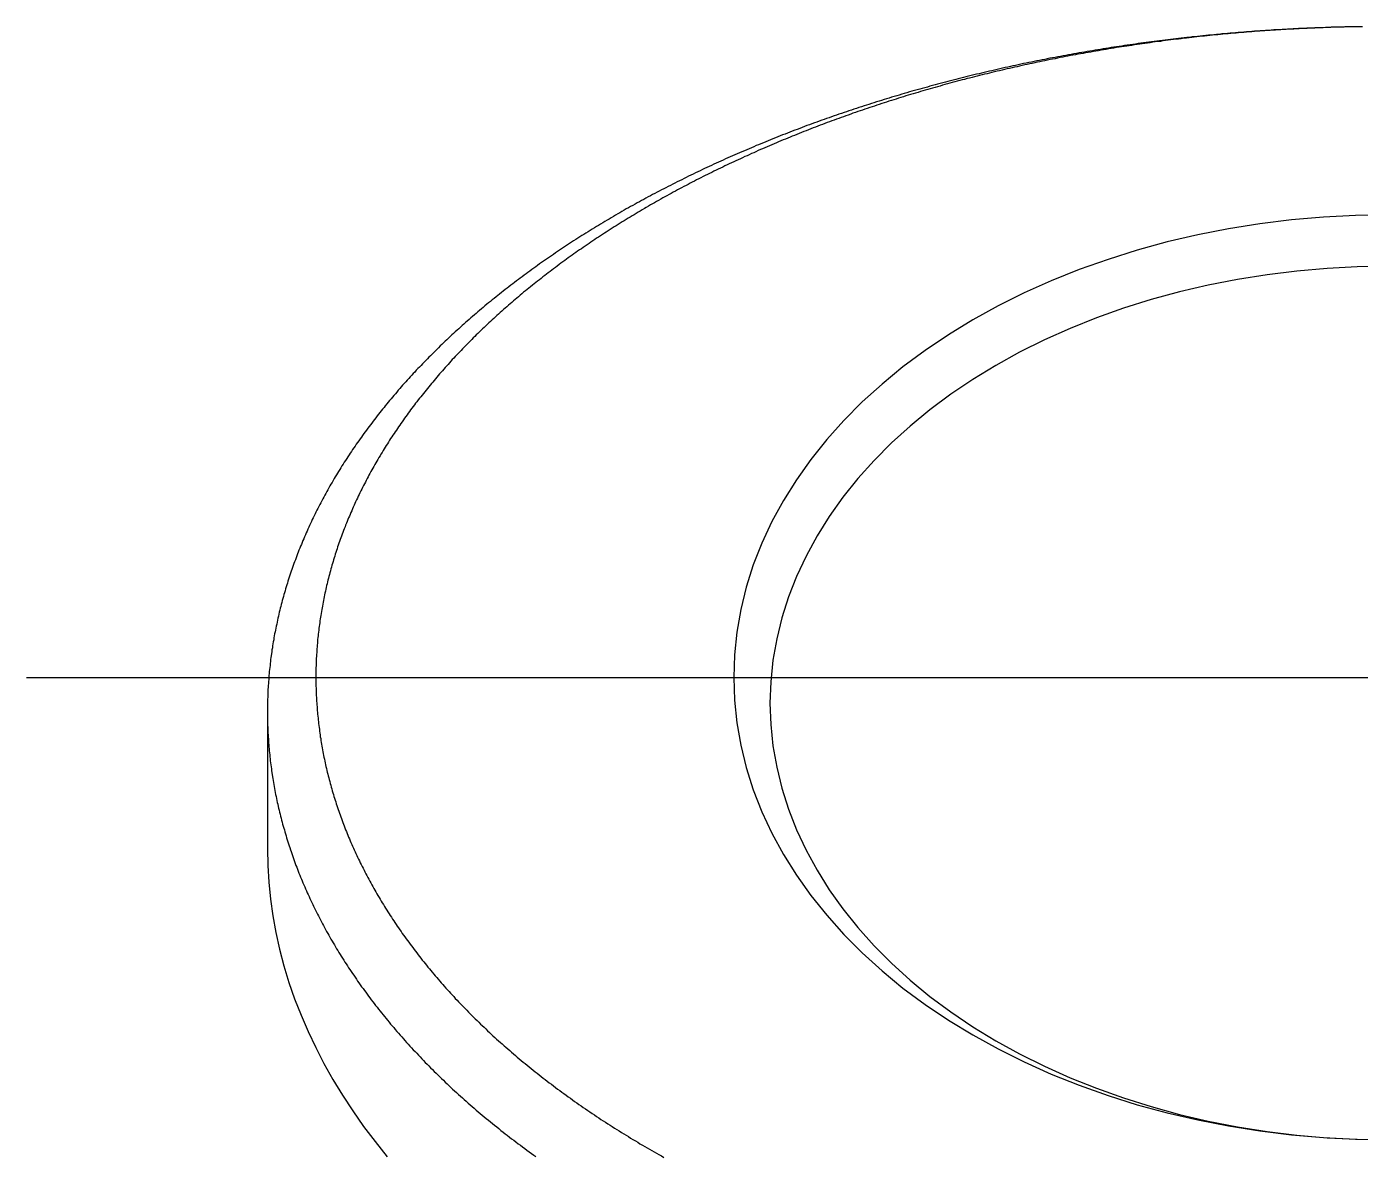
# Model space of a CAD drawing. Extents: x -9.8 to 63.4, y -19.1 to 47.2.
# Drawn here: x 40.96 to 51.97, y 35.82 to 45.15 of the extents above; entities that cross this region are included whole.
import ezdxf

# ---------------------------------------------------------------- set-up
doc = ezdxf.new("R2010")
doc.units = 0
doc.linetypes.add('CENTER', pattern=[50.8, 31.75, -6.35, 6.35, -6.35])
doc.layers.get('0').update_dxf_attribs({"linetype": 'CONTINUOUS'})
doc.layers.add('CENTER', color=1, linetype='CENTER')

msp = doc.modelspace()

# ---------------------------------------------------------------- linework, layer by layer
at = {"color": 7, "linetype": 'CONTINUOUS'}
msp.add_line((42.947, 39.495), (42.947, 38.363), dxfattribs=at)
at = {"color": 7}
for points in [[(51.981, 45.15, 0), (51.959, 45.15, 0), (51.936, 45.149, 0), (51.913, 45.149, 0), (51.891, 45.149, 0), (51.868, 45.148, 0), (51.845, 45.148, 0), (51.823, 45.147, 0), (51.8, 45.147, 0), (51.777, 45.146, 0), (51.755, 45.145, 0), (51.732, 45.145, 0), (51.709, 45.144, 0), (51.687, 45.143, 0), (51.664, 45.142, 0), (51.642, 45.142, 0), (51.619, 45.141, 0), (51.596, 45.14, 0), (51.574, 45.139, 0), (51.551, 45.138, 0), (51.529, 45.137, 0), (51.506, 45.136, 0), (51.483, 45.135, 0), (51.461, 45.134, 0), (51.438, 45.133, 0), (51.416, 45.132, 0), (51.393, 45.13, 0), (51.37, 45.129, 0), (51.348, 45.128, 0), (51.325, 45.127, 0), (51.303, 45.125, 0), (51.28, 45.124, 0), (51.257, 45.123, 0), (51.235, 45.121, 0), (51.212, 45.12, 0), (51.19, 45.118, 0), (51.167, 45.117, 0), (51.145, 45.115, 0), (51.122, 45.113, 0), (51.099, 45.112, 0), (51.077, 45.11, 0), (51.054, 45.108, 0), (51.032, 45.107, 0), (51.009, 45.105, 0), (50.987, 45.103, 0), (50.964, 45.101, 0), (50.942, 45.099, 0), (50.919, 45.097, 0), (50.897, 45.096, 0), (50.874, 45.094, 0), (50.852, 45.092, 0), (50.829, 45.09, 0), (50.807, 45.087, 0), (50.785, 45.085, 0), (50.762, 45.083, 0), (50.74, 45.081, 0), (50.717, 45.079, 0), (50.695, 45.077, 0), (50.672, 45.074, 0), (50.65, 45.072, 0), (50.627, 45.07, 0), (50.605, 45.067, 0), (50.583, 45.065, 0), (50.56, 45.062, 0), (50.538, 45.06, 0), (50.516, 45.057, 0), (50.493, 45.055, 0), (50.471, 45.052, 0), (50.448, 45.05, 0), (50.426, 45.047, 0), (50.404, 45.044, 0), (50.381, 45.042, 0), (50.359, 45.039, 0), (50.337, 45.036, 0), (50.314, 45.033, 0), (50.292, 45.031, 0), (50.27, 45.028, 0), (50.248, 45.025, 0), (50.225, 45.022, 0), (50.203, 45.019, 0), (50.181, 45.016, 0), (50.158, 45.013, 0), (50.136, 45.01, 0), (50.114, 45.007, 0), (50.092, 45.003, 0), (50.07, 45, 0), (50.047, 44.997, 0), (50.025, 44.994, 0), (50.003, 44.99, 0), (49.981, 44.987, 0), (49.959, 44.984, 0), (49.937, 44.98, 0), (49.914, 44.977, 0), (49.892, 44.973, 0), (49.87, 44.97, 0), (49.848, 44.966, 0), (49.826, 44.963, 0), (49.804, 44.959, 0), (49.782, 44.956, 0), (49.76, 44.952, 0), (49.738, 44.948, 0), (49.716, 44.944, 0), (49.694, 44.941, 0), (49.672, 44.937, 0), (49.65, 44.933, 0), (49.628, 44.929, 0), (49.606, 44.925, 0), (49.584, 44.921, 0), (49.562, 44.917, 0), (49.54, 44.913, 0), (49.518, 44.909, 0), (49.496, 44.905, 0), (49.474, 44.901, 0), (49.452, 44.897, 0), (49.43, 44.893, 0), (49.408, 44.889, 0), (49.386, 44.884, 0), (49.365, 44.88, 0), (49.343, 44.876, 0), (49.321, 44.871, 0), (49.299, 44.867, 0), (49.277, 44.863, 0), (49.255, 44.858, 0), (49.234, 44.854, 0), (49.212, 44.849, 0), (49.19, 44.845, 0), (49.169, 44.84, 0), (49.147, 44.835, 0), (49.125, 44.831, 0), (49.103, 44.826, 0), (49.082, 44.821, 0), (49.06, 44.817, 0), (49.038, 44.812, 0), (49.017, 44.807, 0), (48.995, 44.802, 0), (48.974, 44.797, 0), (48.952, 44.792, 0), (48.93, 44.787, 0), (48.909, 44.782, 0), (48.887, 44.777, 0), (48.866, 44.772, 0), (48.844, 44.767, 0), (48.823, 44.762, 0), (48.801, 44.757, 0), (48.78, 44.752, 0), (48.758, 44.746, 0), (48.737, 44.741, 0), (48.715, 44.736, 0), (48.694, 44.73, 0), (48.673, 44.725, 0), (48.651, 44.72, 0), (48.63, 44.714, 0), (48.608, 44.709, 0), (48.587, 44.703, 0), (48.566, 44.698, 0), (48.545, 44.692, 0), (48.523, 44.687, 0), (48.502, 44.681, 0), (48.481, 44.675, 0), (48.46, 44.669, 0), (48.438, 44.664, 0), (48.417, 44.658, 0), (48.396, 44.652, 0), (48.375, 44.646, 0), (48.354, 44.64, 0), (48.333, 44.635, 0), (48.312, 44.629, 0), (48.29, 44.623, 0), (48.269, 44.617, 0), (48.248, 44.611, 0), (48.227, 44.604, 0), (48.206, 44.598, 0), (48.185, 44.592, 0), (48.164, 44.586, 0), (48.143, 44.58, 0), (48.122, 44.573, 0), (48.101, 44.567, 0), (48.081, 44.561, 0), (48.06, 44.554, 0), (48.039, 44.548, 0), (48.018, 44.542, 0), (47.997, 44.535, 0), (47.976, 44.529, 0), (47.955, 44.522, 0), (47.935, 44.516, 0), (47.914, 44.509, 0), (47.893, 44.502, 0), (47.873, 44.496, 0), (47.852, 44.489, 0), (47.831, 44.482, 0), (47.81, 44.475, 0), (47.79, 44.468, 0), (47.769, 44.462, 0), (47.749, 44.455, 0), (47.728, 44.448, 0), (47.708, 44.441, 0), (47.687, 44.434, 0), (47.666, 44.427, 0), (47.646, 44.42, 0), (47.626, 44.413, 0), (47.605, 44.406, 0), (47.585, 44.398, 0), (47.564, 44.391, 0), (47.544, 44.384, 0), (47.524, 44.377, 0), (47.503, 44.37, 0), (47.483, 44.362, 0), (47.463, 44.355, 0), (47.442, 44.347, 0), (47.422, 44.34, 0), (47.402, 44.333, 0), (47.382, 44.325, 0), (47.362, 44.317, 0), (47.342, 44.31, 0), (47.321, 44.302, 0), (47.301, 44.295, 0), (47.281, 44.287, 0), (47.261, 44.279, 0), (47.241, 44.271, 0), (47.221, 44.264, 0), (47.201, 44.256, 0), (47.181, 44.248, 0), (47.161, 44.24, 0), (47.141, 44.232, 0), (47.121, 44.224, 0), (47.102, 44.216, 0), (47.082, 44.208, 0), (47.062, 44.2, 0), (47.042, 44.192, 0), (47.022, 44.184, 0), (47.003, 44.176, 0), (46.983, 44.168, 0), (46.963, 44.159, 0), (46.944, 44.151, 0), (46.924, 44.143, 0), (46.904, 44.134, 0), (46.885, 44.126, 0), (46.865, 44.118, 0), (46.846, 44.109, 0), (46.826, 44.101, 0), (46.807, 44.092, 0), (46.788, 44.084, 0), (46.768, 44.075, 0), (46.749, 44.066, 0), (46.73, 44.058, 0), (46.71, 44.049, 0), (46.691, 44.041, 0), (46.672, 44.032, 0), (46.652, 44.023, 0), (46.633, 44.014, 0), (46.614, 44.005, 0), (46.595, 43.996, 0), (46.576, 43.988, 0), (46.557, 43.979, 0), (46.538, 43.97, 0), (46.519, 43.961, 0), (46.5, 43.952, 0), (46.481, 43.943, 0), (46.462, 43.933, 0), (46.443, 43.924, 0), (46.424, 43.915, 0), (46.405, 43.906, 0), (46.387, 43.897, 0), (46.368, 43.887, 0), (46.349, 43.878, 0), (46.331, 43.869, 0), (46.312, 43.859, 0), (46.293, 43.85, 0), (46.275, 43.84, 0), (46.256, 43.831, 0), (46.237, 43.821, 0), (46.219, 43.812, 0), (46.201, 43.802, 0), (46.182, 43.793, 0), (46.164, 43.783, 0), (46.145, 43.773, 0), (46.127, 43.764, 0), (46.109, 43.754, 0), (46.091, 43.744, 0), (46.072, 43.734, 0), (46.054, 43.724, 0), (46.036, 43.715, 0), (46.018, 43.705, 0), (46, 43.695, 0), (45.982, 43.685, 0), (45.964, 43.675, 0), (45.946, 43.665, 0), (45.928, 43.655, 0), (45.91, 43.645, 0), (45.892, 43.634, 0), (45.874, 43.624, 0), (45.857, 43.614, 0), (45.839, 43.604, 0), (45.821, 43.593, 0), (45.803, 43.583, 0), (45.786, 43.573, 0), (45.768, 43.562, 0), (45.751, 43.552, 0), (45.733, 43.542, 0), (45.716, 43.531, 0), (45.698, 43.521, 0), (45.681, 43.51, 0), (45.664, 43.5, 0), (45.646, 43.489, 0), (45.629, 43.478, 0), (45.612, 43.468, 0), (45.594, 43.457, 0), (45.577, 43.446, 0), (45.56, 43.435, 0), (45.543, 43.425, 0), (45.526, 43.414, 0), (45.509, 43.403, 0), (45.492, 43.392, 0), (45.475, 43.381, 0), (45.458, 43.37, 0), (45.441, 43.359, 0), (45.425, 43.348, 0), (45.408, 43.337, 0), (45.391, 43.326, 0), (45.375, 43.315, 0), (45.358, 43.304, 0), (45.341, 43.293, 0), (45.325, 43.282, 0), (45.308, 43.27, 0), (45.292, 43.259, 0), (45.275, 43.248, 0), (45.259, 43.236, 0), (45.243, 43.225, 0), (45.226, 43.214, 0), (45.21, 43.202, 0), (45.194, 43.191, 0), (45.178, 43.179, 0), (45.162, 43.168, 0), (45.146, 43.156, 0), (45.13, 43.145, 0), (45.114, 43.133, 0), (45.098, 43.121, 0), (45.082, 43.11, 0), (45.066, 43.098, 0), (45.05, 43.086, 0), (45.034, 43.075, 0), (45.019, 43.063, 0), (45.003, 43.051, 0), (44.987, 43.039, 0), (44.972, 43.027, 0), (44.956, 43.015, 0), (44.941, 43.003, 0), (44.925, 42.991, 0), (44.91, 42.979, 0), (44.894, 42.967, 0), (44.879, 42.955, 0), (44.864, 42.943, 0), (44.849, 42.931, 0), (44.834, 42.919, 0), (44.818, 42.907, 0), (44.803, 42.894, 0), (44.788, 42.882, 0), (44.773, 42.87, 0), (44.758, 42.858, 0), (44.743, 42.845, 0), (44.729, 42.833, 0), (44.714, 42.82, 0), (44.699, 42.808, 0), (44.684, 42.795, 0), (44.67, 42.783, 0), (44.655, 42.77, 0), (44.641, 42.758, 0), (44.626, 42.745, 0), (44.612, 42.733, 0), (44.597, 42.72, 0), (44.583, 42.707, 0), (44.569, 42.695, 0), (44.554, 42.682, 0), (44.54, 42.669, 0), (44.526, 42.656, 0), (44.512, 42.644, 0), (44.498, 42.631, 0), (44.484, 42.618, 0), (44.47, 42.605, 0), (44.456, 42.592, 0), (44.442, 42.579, 0), (44.428, 42.566, 0), (44.415, 42.553, 0), (44.401, 42.54, 0), (44.387, 42.527, 0), (44.374, 42.514, 0), (44.36, 42.5, 0), (44.347, 42.487, 0), (44.333, 42.474, 0), (44.32, 42.461, 0), (44.306, 42.447, 0), (44.293, 42.434, 0), (44.28, 42.421, 0), (44.267, 42.407, 0), (44.254, 42.394, 0), (44.241, 42.38, 0), (44.228, 42.367, 0), (44.215, 42.354, 0), (44.202, 42.34, 0), (44.189, 42.327, 0), (44.176, 42.313, 0), (44.163, 42.299, 0), (44.151, 42.286, 0), (44.138, 42.272, 0), (44.125, 42.258, 0), (44.113, 42.245, 0), (44.1, 42.231, 0), (44.088, 42.217, 0), (44.076, 42.203, 0), (44.063, 42.19, 0), (44.051, 42.176, 0), (44.039, 42.162, 0), (44.027, 42.148, 0), (44.015, 42.134, 0), (44.003, 42.12, 0), (43.991, 42.106, 0), (43.979, 42.092, 0), (43.967, 42.078, 0), (43.955, 42.064, 0), (43.944, 42.05, 0), (43.932, 42.035, 0), (43.92, 42.021, 0), (43.909, 42.007, 0), (43.897, 41.993, 0), (43.886, 41.979, 0), (43.874, 41.964, 0), (43.863, 41.95, 0), (43.852, 41.936, 0), (43.841, 41.921, 0), (43.83, 41.907, 0), (43.819, 41.893, 0), (43.808, 41.878, 0), (43.797, 41.864, 0), (43.786, 41.849, 0), (43.775, 41.835, 0), (43.764, 41.82, 0), (43.754, 41.806, 0), (43.743, 41.791, 0), (43.732, 41.776, 0), (43.722, 41.762, 0), (43.711, 41.747, 0), (43.701, 41.732, 0), (43.691, 41.718, 0), (43.68, 41.703, 0), (43.67, 41.688, 0), (43.66, 41.673, 0), (43.65, 41.659, 0), (43.64, 41.644, 0), (43.63, 41.629, 0), (43.62, 41.614, 0), (43.61, 41.599, 0), (43.601, 41.584, 0), (43.591, 41.569, 0), (43.581, 41.554, 0), (43.572, 41.539, 0), (43.562, 41.524, 0), (43.553, 41.509, 0), (43.544, 41.494, 0), (43.534, 41.479, 0), (43.525, 41.464, 0), (43.516, 41.449, 0), (43.507, 41.434, 0), (43.498, 41.419, 0), (43.489, 41.404, 0), (43.48, 41.388, 0), (43.471, 41.373, 0), (43.463, 41.358, 0), (43.454, 41.343, 0), (43.445, 41.327, 0), (43.437, 41.312, 0), (43.428, 41.297, 0), (43.42, 41.281, 0), (43.412, 41.266, 0), (43.403, 41.251, 0), (43.395, 41.235, 0), (43.387, 41.22, 0), (43.379, 41.204, 0), (43.371, 41.189, 0), (43.363, 41.173, 0), (43.355, 41.158, 0), (43.347, 41.142, 0), (43.34, 41.127, 0), (43.332, 41.111, 0), (43.325, 41.096, 0), (43.317, 41.08, 0), (43.31, 41.065, 0), (43.302, 41.049, 0), (43.295, 41.033, 0), (43.288, 41.018, 0), (43.281, 41.002, 0), (43.274, 40.986, 0), (43.267, 40.971, 0), (43.26, 40.955, 0), (43.253, 40.939, 0), (43.246, 40.923, 0), (43.24, 40.908, 0), (43.233, 40.892, 0), (43.227, 40.876, 0), (43.22, 40.86, 0), (43.214, 40.844, 0), (43.207, 40.828, 0), (43.201, 40.813, 0), (43.195, 40.797, 0), (43.189, 40.781, 0), (43.183, 40.765, 0), (43.177, 40.749, 0), (43.171, 40.733, 0), (43.165, 40.717, 0), (43.159, 40.701, 0), (43.154, 40.685, 0), (43.148, 40.669, 0), (43.143, 40.654, 0), (43.137, 40.638, 0), (43.132, 40.621, 0), (43.127, 40.605, 0), (43.121, 40.589, 0), (43.116, 40.573, 0), (43.111, 40.557, 0), (43.106, 40.541, 0), (43.101, 40.525, 0), (43.096, 40.509, 0), (43.092, 40.493, 0), (43.087, 40.477, 0), (43.082, 40.461, 0), (43.078, 40.445, 0), (43.074, 40.429, 0), (43.069, 40.412, 0), (43.065, 40.396, 0), (43.061, 40.38, 0), (43.056, 40.364, 0), (43.052, 40.348, 0), (43.048, 40.332, 0), (43.044, 40.315, 0), (43.041, 40.299, 0), (43.037, 40.283, 0), (43.033, 40.267, 0), (43.029, 40.251, 0), (43.026, 40.234, 0), (43.023, 40.218, 0), (43.019, 40.202, 0), (43.016, 40.185, 0), (43.013, 40.169, 0), (43.009, 40.153, 0), (43.006, 40.137, 0), (43.003, 40.12, 0), (43, 40.104, 0), (42.998, 40.088, 0), (42.995, 40.072, 0), (42.992, 40.055, 0), (42.989, 40.039, 0), (42.987, 40.023, 0), (42.984, 40.006, 0), (42.982, 39.99, 0), (42.98, 39.974, 0), (42.977, 39.957, 0), (42.975, 39.941, 0), (42.973, 39.925, 0), (42.971, 39.908, 0), (42.969, 39.892, 0), (42.968, 39.876, 0), (42.966, 39.859, 0), (42.964, 39.843, 0), (42.962, 39.827, 0), (42.961, 39.81, 0), (42.959, 39.794, 0), (42.958, 39.778, 0), (42.957, 39.761, 0), (42.956, 39.745, 0), (42.954, 39.728, 0), (42.953, 39.712, 0), (42.952, 39.696, 0), (42.951, 39.679, 0), (42.951, 39.663, 0), (42.95, 39.647, 0), (42.949, 39.63, 0), (42.949, 39.614, 0), (42.948, 39.597, 0), (42.948, 39.581, 0), (42.947, 39.565, 0), (42.947, 39.548, 0), (42.947, 39.532, 0), (42.947, 39.515, 0), (42.947, 39.499, 0), (42.947, 39.483, 0), (42.947, 39.466, 0), (42.947, 39.45, 0), (42.947, 39.433, 0), (42.947, 39.417, 0), (42.948, 39.401, 0), (42.948, 39.384, 0), (42.949, 39.368, 0), (42.95, 39.352, 0), (42.95, 39.335, 0), (42.951, 39.319, 0), (42.952, 39.302, 0), (42.953, 39.286, 0), (42.954, 39.27, 0), (42.955, 39.253, 0), (42.956, 39.237, 0), (42.957, 39.22, 0), (42.959, 39.204, 0), (42.96, 39.188, 0), (42.962, 39.171, 0), (42.963, 39.155, 0), (42.965, 39.138, 0), (42.967, 39.122, 0), (42.968, 39.106, 0), (42.97, 39.089, 0), (42.972, 39.073, 0), (42.974, 39.057, 0), (42.976, 39.04, 0), (42.979, 39.024, 0), (42.981, 39.008, 0), (42.983, 38.991, 0), (42.986, 38.975, 0), (42.988, 38.958, 0), (42.991, 38.942, 0), (42.993, 38.926, 0), (42.996, 38.909, 0), (42.999, 38.893, 0), (43.002, 38.877, 0), (43.005, 38.86, 0), (43.008, 38.844, 0), (43.011, 38.828, 0), (43.014, 38.811, 0), (43.018, 38.795, 0), (43.021, 38.779, 0), (43.024, 38.762, 0), (43.028, 38.746, 0), (43.032, 38.73, 0), (43.035, 38.713, 0), (43.039, 38.697, 0), (43.043, 38.681, 0), (43.047, 38.664, 0), (43.051, 38.648, 0), (43.055, 38.632, 0), (43.059, 38.615, 0), (43.063, 38.599, 0), (43.068, 38.583, 0), (43.072, 38.567, 0), (43.076, 38.55, 0), (43.081, 38.534, 0), (43.086, 38.518, 0), (43.09, 38.502, 0), (43.095, 38.485, 0), (43.1, 38.469, 0), (43.105, 38.453, 0), (43.11, 38.437, 0), (43.115, 38.42, 0), (43.12, 38.404, 0), (43.125, 38.388, 0), (43.131, 38.372, 0), (43.136, 38.355, 0), (43.142, 38.339, 0), (43.147, 38.323, 0), (43.153, 38.307, 0), (43.158, 38.291, 0), (43.164, 38.274, 0), (43.17, 38.258, 0), (43.176, 38.242, 0), (43.182, 38.226, 0), (43.188, 38.21, 0), (43.195, 38.194, 0), (43.201, 38.177, 0), (43.207, 38.161, 0), (43.214, 38.145, 0), (43.22, 38.129, 0), (43.227, 38.113, 0), (43.233, 38.097, 0), (43.24, 38.081, 0), (43.247, 38.065, 0), (43.254, 38.048, 0), (43.261, 38.032, 0), (43.268, 38.016, 0), (43.275, 38, 0), (43.282, 37.984, 0), (43.29, 37.968, 0), (43.297, 37.952, 0), (43.305, 37.936, 0), (43.312, 37.92, 0), (43.32, 37.904, 0), (43.328, 37.888, 0), (43.335, 37.872, 0), (43.343, 37.856, 0), (43.351, 37.84, 0), (43.359, 37.824, 0), (43.367, 37.808, 0), (43.376, 37.792, 0), (43.384, 37.776, 0), (43.392, 37.76, 0), (43.401, 37.744, 0), (43.409, 37.728, 0), (43.418, 37.712, 0), (43.426, 37.696, 0), (43.435, 37.68, 0), (43.444, 37.664, 0), (43.453, 37.649, 0), (43.462, 37.633, 0), (43.471, 37.617, 0), (43.48, 37.601, 0), (43.489, 37.585, 0), (43.499, 37.569, 0), (43.508, 37.553, 0), (43.518, 37.538, 0), (43.527, 37.522, 0), (43.537, 37.506, 0), (43.547, 37.49, 0), (43.556, 37.475, 0), (43.566, 37.459, 0), (43.576, 37.443, 0), (43.586, 37.427, 0), (43.596, 37.412, 0), (43.607, 37.396, 0), (43.617, 37.38, 0), (43.627, 37.365, 0), (43.638, 37.349, 0), (43.648, 37.333, 0), (43.659, 37.318, 0), (43.67, 37.302, 0), (43.681, 37.286, 0), (43.691, 37.271, 0), (43.702, 37.255, 0), (43.713, 37.24, 0), (43.724, 37.224, 0), (43.736, 37.209, 0), (43.747, 37.193, 0), (43.758, 37.178, 0), (43.77, 37.162, 0), (43.781, 37.147, 0), (43.793, 37.131, 0), (43.804, 37.116, 0), (43.816, 37.1, 0), (43.828, 37.085, 0), (43.84, 37.069, 0), (43.852, 37.054, 0), (43.864, 37.038, 0), (43.876, 37.023, 0), (43.889, 37.008, 0), (43.901, 36.992, 0), (43.913, 36.977, 0), (43.926, 36.962, 0), (43.938, 36.947, 0), (43.951, 36.931, 0), (43.964, 36.916, 0), (43.977, 36.901, 0), (43.989, 36.886, 0), (44.002, 36.87, 0), (44.015, 36.855, 0), (44.029, 36.84, 0), (44.042, 36.825, 0), (44.055, 36.81, 0), (44.069, 36.794, 0), (44.082, 36.779, 0), (44.096, 36.764, 0), (44.109, 36.749, 0), (44.123, 36.734, 0), (44.137, 36.719, 0), (44.151, 36.704, 0), (44.165, 36.689, 0), (44.179, 36.674, 0), (44.193, 36.659, 0), (44.207, 36.644, 0), (44.221, 36.629, 0), (44.236, 36.614, 0), (44.25, 36.599, 0), (44.265, 36.585, 0), (44.279, 36.57, 0), (44.294, 36.555, 0), (44.309, 36.54, 0), (44.324, 36.525, 0), (44.339, 36.511, 0), (44.353, 36.496, 0), (44.369, 36.481, 0), (44.384, 36.466, 0), (44.399, 36.452, 0), (44.414, 36.437, 0), (44.43, 36.422, 0), (44.445, 36.408, 0), (44.461, 36.393, 0), (44.476, 36.379, 0), (44.492, 36.364, 0), (44.508, 36.35, 0), (44.524, 36.335, 0), (44.54, 36.321, 0), (44.556, 36.306, 0), (44.572, 36.292, 0), (44.588, 36.278, 0), (44.604, 36.263, 0), (44.621, 36.249, 0), (44.637, 36.235, 0), (44.654, 36.221, 0), (44.67, 36.206, 0), (44.687, 36.192, 0), (44.703, 36.178, 0), (44.72, 36.164, 0), (44.737, 36.15, 0), (44.754, 36.136, 0), (44.771, 36.122, 0), (44.788, 36.108, 0), (44.805, 36.094, 0), (44.822, 36.08, 0), (44.84, 36.066, 0), (44.857, 36.052, 0), (44.875, 36.038, 0), (44.892, 36.024, 0), (44.91, 36.01, 0), (44.927, 35.997, 0), (44.945, 35.983, 0), (44.963, 35.969, 0), (44.981, 35.956, 0), (44.999, 35.942, 0), (45.017, 35.928, 0), (45.035, 35.915, 0), (45.053, 35.901, 0), (45.071, 35.888, 0), (45.089, 35.874, 0), (45.108, 35.861, 0), (45.126, 35.848, 0), (45.145, 35.834, 0), (45.163, 35.821, 0)], [(51.989, 45.15, 0), (51.968, 45.15, 0), (51.946, 45.15, 0), (51.924, 45.149, 0), (51.902, 45.149, 0), (51.88, 45.148, 0), (51.858, 45.148, 0), (51.837, 45.147, 0), (51.815, 45.147, 0), (51.793, 45.146, 0), (51.771, 45.145, 0), (51.749, 45.145, 0), (51.728, 45.144, 0), (51.706, 45.143, 0), (51.684, 45.143, 0), (51.662, 45.142, 0), (51.641, 45.141, 0), (51.619, 45.14, 0), (51.597, 45.139, 0), (51.575, 45.138, 0), (51.553, 45.138, 0), (51.532, 45.136, 0), (51.51, 45.136, 0), (51.488, 45.134, 0), (51.467, 45.133, 0), (51.445, 45.132, 0), (51.423, 45.131, 0), (51.401, 45.13, 0), (51.38, 45.129, 0), (51.358, 45.127, 0), (51.336, 45.126, 0), (51.314, 45.125, 0), (51.293, 45.123, 0), (51.271, 45.122, 0), (51.249, 45.121, 0), (51.227, 45.119, 0), (51.206, 45.118, 0), (51.184, 45.116, 0), (51.162, 45.115, 0), (51.141, 45.113, 0), (51.119, 45.112, 0), (51.097, 45.11, 0), (51.076, 45.108, 0), (51.054, 45.107, 0), (51.032, 45.105, 0), (51.011, 45.103, 0), (50.989, 45.101, 0), (50.967, 45.099, 0), (50.946, 45.098, 0), (50.924, 45.096, 0), (50.902, 45.094, 0), (50.881, 45.092, 0), (50.859, 45.09, 0), (50.837, 45.088, 0), (50.816, 45.086, 0), (50.794, 45.084, 0), (50.773, 45.082, 0), (50.751, 45.079, 0), (50.73, 45.077, 0), (50.708, 45.075, 0), (50.686, 45.073, 0), (50.665, 45.071, 0), (50.643, 45.068, 0), (50.622, 45.066, 0), (50.6, 45.063, 0), (50.579, 45.061, 0), (50.557, 45.059, 0), (50.536, 45.056, 0), (50.514, 45.054, 0), (50.493, 45.051, 0), (50.471, 45.048, 0), (50.45, 45.046, 0), (50.428, 45.043, 0), (50.407, 45.041, 0), (50.385, 45.038, 0), (50.364, 45.035, 0), (50.342, 45.032, 0), (50.321, 45.029, 0), (50.299, 45.027, 0), (50.278, 45.024, 0), (50.257, 45.021, 0), (50.235, 45.018, 0), (50.214, 45.015, 0), (50.192, 45.012, 0), (50.171, 45.009, 0), (50.15, 45.006, 0), (50.128, 45.003, 0), (50.107, 45, 0), (50.086, 44.996, 0), (50.064, 44.993, 0), (50.043, 44.99, 0), (50.022, 44.987, 0), (50, 44.983, 0), (49.979, 44.98, 0), (49.958, 44.977, 0), (49.937, 44.973, 0), (49.915, 44.97, 0), (49.894, 44.967, 0), (49.873, 44.963, 0), (49.852, 44.959, 0), (49.831, 44.956, 0), (49.809, 44.952, 0), (49.788, 44.949, 0), (49.767, 44.945, 0), (49.746, 44.941, 0), (49.725, 44.938, 0), (49.703, 44.934, 0), (49.682, 44.93, 0), (49.661, 44.926, 0), (49.64, 44.922, 0), (49.619, 44.919, 0), (49.598, 44.915, 0), (49.577, 44.911, 0), (49.556, 44.907, 0), (49.535, 44.903, 0), (49.514, 44.899, 0), (49.493, 44.895, 0), (49.472, 44.89, 0), (49.451, 44.886, 0), (49.43, 44.882, 0), (49.409, 44.878, 0), (49.388, 44.874, 0), (49.367, 44.869, 0), (49.346, 44.865, 0), (49.325, 44.861, 0), (49.304, 44.856, 0), (49.283, 44.852, 0), (49.262, 44.847, 0), (49.242, 44.843, 0), (49.221, 44.839, 0), (49.2, 44.834, 0), (49.179, 44.829, 0), (49.158, 44.825, 0), (49.138, 44.82, 0), (49.117, 44.816, 0), (49.096, 44.811, 0), (49.075, 44.806, 0), (49.054, 44.801, 0), (49.034, 44.797, 0), (49.013, 44.792, 0), (48.992, 44.787, 0), (48.972, 44.782, 0), (48.951, 44.777, 0), (48.93, 44.772, 0), (48.91, 44.767, 0), (48.889, 44.762, 0), (48.869, 44.757, 0), (48.848, 44.752, 0), (48.827, 44.747, 0), (48.807, 44.742, 0), (48.786, 44.736, 0), (48.766, 44.731, 0), (48.745, 44.726, 0), (48.725, 44.721, 0), (48.704, 44.715, 0), (48.684, 44.71, 0), (48.663, 44.705, 0), (48.643, 44.699, 0), (48.623, 44.694, 0), (48.602, 44.688, 0), (48.582, 44.683, 0), (48.562, 44.677, 0), (48.541, 44.672, 0), (48.521, 44.666, 0), (48.501, 44.66, 0), (48.48, 44.654, 0), (48.46, 44.649, 0), (48.44, 44.643, 0), (48.42, 44.637, 0), (48.399, 44.632, 0), (48.379, 44.626, 0), (48.359, 44.62, 0), (48.339, 44.614, 0), (48.319, 44.608, 0), (48.299, 44.602, 0), (48.279, 44.596, 0), (48.258, 44.59, 0), (48.238, 44.584, 0), (48.218, 44.578, 0), (48.198, 44.572, 0), (48.178, 44.565, 0), (48.158, 44.559, 0), (48.138, 44.553, 0), (48.118, 44.547, 0), (48.099, 44.54, 0), (48.079, 44.534, 0), (48.059, 44.528, 0), (48.039, 44.521, 0), (48.019, 44.515, 0), (47.999, 44.508, 0), (47.979, 44.502, 0), (47.96, 44.495, 0), (47.94, 44.489, 0), (47.92, 44.482, 0), (47.9, 44.475, 0), (47.881, 44.469, 0), (47.861, 44.462, 0), (47.841, 44.455, 0), (47.822, 44.449, 0), (47.802, 44.442, 0), (47.782, 44.435, 0), (47.763, 44.428, 0), (47.743, 44.421, 0), (47.724, 44.414, 0), (47.704, 44.407, 0), (47.685, 44.4, 0), (47.665, 44.393, 0), (47.646, 44.386, 0), (47.626, 44.379, 0), (47.607, 44.372, 0), (47.588, 44.365, 0), (47.568, 44.358, 0), (47.549, 44.35, 0), (47.53, 44.343, 0), (47.51, 44.336, 0), (47.491, 44.328, 0), (47.472, 44.321, 0), (47.453, 44.314, 0), (47.434, 44.306, 0), (47.414, 44.299, 0), (47.395, 44.291, 0), (47.376, 44.284, 0), (47.357, 44.276, 0), (47.338, 44.269, 0), (47.319, 44.261, 0), (47.3, 44.253, 0), (47.281, 44.246, 0), (47.262, 44.238, 0), (47.243, 44.23, 0), (47.224, 44.222, 0), (47.205, 44.215, 0), (47.186, 44.207, 0), (47.167, 44.199, 0), (47.149, 44.191, 0), (47.13, 44.183, 0), (47.111, 44.175, 0), (47.092, 44.167, 0), (47.074, 44.159, 0), (47.055, 44.151, 0), (47.036, 44.143, 0), (47.018, 44.135, 0), (46.999, 44.127, 0), (46.981, 44.118, 0), (46.962, 44.11, 0), (46.944, 44.102, 0), (46.925, 44.093, 0), (46.907, 44.085, 0), (46.888, 44.077, 0), (46.87, 44.068, 0), (46.852, 44.06, 0), (46.833, 44.051, 0), (46.815, 44.043, 0), (46.797, 44.035, 0), (46.778, 44.026, 0), (46.76, 44.017, 0), (46.742, 44.009, 0), (46.724, 44, 0), (46.706, 43.991, 0), (46.688, 43.983, 0), (46.67, 43.974, 0), (46.651, 43.965, 0), (46.633, 43.956, 0), (46.616, 43.947, 0), (46.598, 43.939, 0), (46.58, 43.93, 0), (46.562, 43.921, 0), (46.544, 43.912, 0), (46.526, 43.903, 0), (46.508, 43.894, 0), (46.491, 43.885, 0), (46.473, 43.876, 0), (46.455, 43.867, 0), (46.438, 43.857, 0), (46.42, 43.848, 0), (46.403, 43.839, 0), (46.385, 43.83, 0), (46.367, 43.82, 0), (46.35, 43.811, 0), (46.333, 43.802, 0), (46.315, 43.792, 0), (46.298, 43.783, 0), (46.281, 43.774, 0), (46.263, 43.764, 0), (46.246, 43.755, 0), (46.229, 43.745, 0), (46.212, 43.736, 0), (46.194, 43.726, 0), (46.177, 43.716, 0), (46.16, 43.707, 0), (46.143, 43.697, 0), (46.126, 43.687, 0), (46.109, 43.678, 0), (46.092, 43.668, 0), (46.075, 43.658, 0), (46.059, 43.648, 0), (46.042, 43.638, 0), (46.025, 43.628, 0), (46.008, 43.618, 0), (45.991, 43.608, 0), (45.975, 43.598, 0), (45.958, 43.588, 0), (45.941, 43.578, 0), (45.925, 43.568, 0), (45.908, 43.558, 0), (45.892, 43.548, 0), (45.875, 43.538, 0), (45.859, 43.528, 0), (45.843, 43.517, 0), (45.826, 43.507, 0), (45.81, 43.497, 0), (45.794, 43.487, 0), (45.778, 43.476, 0), (45.761, 43.466, 0), (45.745, 43.455, 0), (45.729, 43.445, 0), (45.713, 43.434, 0), (45.697, 43.424, 0), (45.681, 43.413, 0), (45.665, 43.403, 0), (45.649, 43.392, 0), (45.633, 43.382, 0), (45.618, 43.371, 0), (45.602, 43.36, 0), (45.586, 43.35, 0), (45.57, 43.339, 0), (45.555, 43.328, 0), (45.539, 43.317, 0), (45.523, 43.307, 0), (45.508, 43.296, 0), (45.492, 43.285, 0), (45.477, 43.274, 0), (45.462, 43.263, 0), (45.446, 43.252, 0), (45.431, 43.241, 0), (45.416, 43.23, 0), (45.401, 43.219, 0), (45.385, 43.208, 0), (45.37, 43.197, 0), (45.355, 43.186, 0), (45.34, 43.174, 0), (45.325, 43.163, 0), (45.31, 43.152, 0), (45.295, 43.141, 0), (45.28, 43.129, 0), (45.265, 43.118, 0), (45.251, 43.107, 0), (45.236, 43.095, 0), (45.221, 43.084, 0), (45.206, 43.072, 0), (45.192, 43.061, 0), (45.177, 43.05, 0), (45.163, 43.038, 0), (45.148, 43.026, 0), (45.134, 43.015, 0), (45.12, 43.003, 0), (45.105, 42.992, 0), (45.091, 42.98, 0), (45.077, 42.968, 0), (45.062, 42.957, 0), (45.048, 42.945, 0), (45.034, 42.933, 0), (45.02, 42.921, 0), (45.006, 42.91, 0), (44.992, 42.898, 0), (44.978, 42.886, 0), (44.964, 42.874, 0), (44.95, 42.862, 0), (44.937, 42.85, 0), (44.923, 42.838, 0), (44.909, 42.826, 0), (44.896, 42.814, 0), (44.882, 42.802, 0), (44.868, 42.79, 0), (44.855, 42.778, 0), (44.842, 42.765, 0), (44.828, 42.753, 0), (44.815, 42.741, 0), (44.801, 42.729, 0), (44.788, 42.716, 0), (44.775, 42.704, 0), (44.762, 42.692, 0), (44.749, 42.679, 0), (44.736, 42.667, 0), (44.723, 42.655, 0), (44.71, 42.642, 0), (44.697, 42.63, 0), (44.684, 42.617, 0), (44.671, 42.605, 0), (44.658, 42.592, 0), (44.646, 42.58, 0), (44.633, 42.567, 0), (44.62, 42.554, 0), (44.608, 42.541, 0), (44.595, 42.529, 0), (44.583, 42.516, 0), (44.571, 42.503, 0), (44.558, 42.491, 0), (44.546, 42.478, 0), (44.534, 42.465, 0), (44.521, 42.452, 0), (44.509, 42.439, 0), (44.497, 42.426, 0), (44.485, 42.413, 0), (44.473, 42.401, 0), (44.461, 42.388, 0), (44.449, 42.374, 0), (44.438, 42.361, 0), (44.426, 42.348, 0), (44.414, 42.335, 0), (44.402, 42.322, 0), (44.391, 42.309, 0), (44.379, 42.296, 0), (44.368, 42.283, 0), (44.356, 42.269, 0), (44.345, 42.256, 0), (44.334, 42.243, 0), (44.322, 42.23, 0), (44.311, 42.216, 0), (44.3, 42.203, 0), (44.289, 42.19, 0), (44.278, 42.176, 0), (44.267, 42.163, 0), (44.256, 42.149, 0), (44.245, 42.136, 0), (44.234, 42.122, 0), (44.223, 42.109, 0), (44.213, 42.095, 0), (44.202, 42.082, 0), (44.191, 42.068, 0), (44.181, 42.054, 0), (44.17, 42.041, 0), (44.16, 42.027, 0), (44.15, 42.014, 0), (44.139, 42, 0), (44.129, 41.986, 0), (44.119, 41.972, 0), (44.109, 41.959, 0), (44.099, 41.945, 0), (44.089, 41.931, 0), (44.079, 41.917, 0), (44.069, 41.903, 0), (44.059, 41.889, 0), (44.049, 41.875, 0), (44.04, 41.861, 0), (44.03, 41.847, 0), (44.02, 41.833, 0), (44.011, 41.819, 0), (44.001, 41.805, 0), (43.992, 41.791, 0), (43.983, 41.777, 0), (43.973, 41.763, 0), (43.964, 41.749, 0), (43.955, 41.735, 0), (43.946, 41.721, 0), (43.937, 41.706, 0), (43.928, 41.692, 0), (43.919, 41.678, 0), (43.91, 41.664, 0), (43.901, 41.65, 0), (43.893, 41.635, 0), (43.884, 41.621, 0), (43.876, 41.607, 0), (43.867, 41.592, 0), (43.858, 41.578, 0), (43.85, 41.564, 0), (43.842, 41.549, 0), (43.834, 41.535, 0), (43.825, 41.52, 0), (43.817, 41.506, 0), (43.809, 41.492, 0), (43.801, 41.477, 0), (43.793, 41.462, 0), (43.785, 41.448, 0), (43.778, 41.434, 0), (43.77, 41.419, 0), (43.762, 41.404, 0), (43.755, 41.39, 0), (43.747, 41.375, 0), (43.74, 41.361, 0), (43.732, 41.346, 0), (43.725, 41.331, 0), (43.718, 41.317, 0), (43.71, 41.302, 0), (43.703, 41.287, 0), (43.696, 41.273, 0), (43.689, 41.258, 0), (43.682, 41.243, 0), (43.675, 41.228, 0), (43.669, 41.213, 0), (43.662, 41.199, 0), (43.655, 41.184, 0), (43.649, 41.169, 0), (43.642, 41.154, 0), (43.636, 41.139, 0), (43.629, 41.124, 0), (43.623, 41.11, 0), (43.617, 41.095, 0), (43.611, 41.08, 0), (43.604, 41.065, 0), (43.598, 41.05, 0), (43.592, 41.035, 0), (43.587, 41.02, 0), (43.581, 41.005, 0), (43.575, 40.99, 0), (43.569, 40.975, 0), (43.564, 40.96, 0), (43.558, 40.945, 0), (43.553, 40.93, 0), (43.547, 40.915, 0), (43.542, 40.9, 0), (43.537, 40.885, 0), (43.531, 40.87, 0), (43.526, 40.855, 0), (43.521, 40.84, 0), (43.516, 40.825, 0), (43.511, 40.809, 0), (43.507, 40.794, 0), (43.502, 40.779, 0), (43.497, 40.764, 0), (43.492, 40.749, 0), (43.488, 40.734, 0), (43.483, 40.718, 0), (43.479, 40.703, 0), (43.475, 40.688, 0), (43.47, 40.673, 0), (43.466, 40.658, 0), (43.462, 40.642, 0), (43.458, 40.627, 0), (43.454, 40.612, 0), (43.45, 40.597, 0), (43.446, 40.581, 0), (43.443, 40.566, 0), (43.439, 40.551, 0), (43.435, 40.536, 0), (43.432, 40.52, 0), (43.428, 40.505, 0), (43.425, 40.49, 0), (43.421, 40.474, 0), (43.418, 40.459, 0), (43.415, 40.444, 0), (43.412, 40.429, 0), (43.409, 40.413, 0), (43.406, 40.398, 0), (43.403, 40.383, 0), (43.4, 40.367, 0), (43.397, 40.352, 0), (43.395, 40.337, 0), (43.392, 40.321, 0), (43.389, 40.306, 0), (43.387, 40.29, 0), (43.385, 40.275, 0), (43.382, 40.26, 0), (43.38, 40.244, 0), (43.378, 40.229, 0), (43.376, 40.214, 0), (43.374, 40.198, 0), (43.372, 40.183, 0), (43.37, 40.167, 0), (43.368, 40.152, 0), (43.366, 40.136, 0), (43.365, 40.121, 0), (43.363, 40.106, 0), (43.361, 40.09, 0), (43.36, 40.075, 0), (43.359, 40.059, 0), (43.357, 40.044, 0), (43.356, 40.029, 0), (43.355, 40.013, 0), (43.354, 39.998, 0), (43.353, 39.982, 0), (43.352, 39.967, 0), (43.351, 39.951, 0), (43.35, 39.936, 0), (43.35, 39.921, 0), (43.349, 39.905, 0), (43.348, 39.89, 0), (43.348, 39.874, 0), (43.347, 39.859, 0), (43.347, 39.843, 0), (43.347, 39.828, 0), (43.347, 39.812, 0), (43.347, 39.797, 0), (43.346, 39.782, 0), (43.346, 39.766, 0), (43.347, 39.751, 0), (43.347, 39.735, 0), (43.347, 39.72, 0), (43.347, 39.704, 0), (43.348, 39.689, 0), (43.348, 39.673, 0), (43.349, 39.658, 0), (43.349, 39.643, 0), (43.35, 39.627, 0), (43.351, 39.612, 0), (43.352, 39.596, 0), (43.352, 39.581, 0), (43.353, 39.565, 0), (43.355, 39.55, 0), (43.356, 39.535, 0), (43.357, 39.519, 0), (43.358, 39.504, 0), (43.359, 39.488, 0), (43.361, 39.473, 0), (43.362, 39.457, 0), (43.364, 39.442, 0), (43.365, 39.426, 0), (43.367, 39.411, 0), (43.369, 39.396, 0), (43.371, 39.38, 0), (43.373, 39.365, 0), (43.375, 39.349, 0), (43.377, 39.334, 0), (43.379, 39.318, 0), (43.381, 39.303, 0), (43.383, 39.288, 0), (43.386, 39.272, 0), (43.388, 39.257, 0), (43.391, 39.241, 0), (43.393, 39.226, 0), (43.396, 39.211, 0), (43.399, 39.195, 0), (43.401, 39.18, 0), (43.404, 39.164, 0), (43.407, 39.149, 0), (43.41, 39.133, 0), (43.413, 39.118, 0), (43.417, 39.103, 0), (43.42, 39.087, 0), (43.423, 39.072, 0), (43.427, 39.057, 0), (43.43, 39.041, 0), (43.434, 39.026, 0), (43.437, 39.01, 0), (43.441, 38.995, 0), (43.445, 38.98, 0), (43.449, 38.964, 0), (43.453, 38.949, 0), (43.456, 38.934, 0), (43.461, 38.918, 0), (43.465, 38.903, 0), (43.469, 38.888, 0), (43.473, 38.872, 0), (43.477, 38.857, 0), (43.482, 38.842, 0), (43.486, 38.826, 0), (43.491, 38.811, 0), (43.496, 38.795, 0), (43.501, 38.78, 0), (43.505, 38.765, 0), (43.51, 38.75, 0), (43.515, 38.734, 0), (43.52, 38.719, 0), (43.525, 38.704, 0), (43.53, 38.688, 0), (43.536, 38.673, 0), (43.541, 38.658, 0), (43.546, 38.642, 0), (43.552, 38.627, 0), (43.557, 38.612, 0), (43.563, 38.597, 0), (43.569, 38.581, 0), (43.575, 38.566, 0), (43.58, 38.551, 0), (43.586, 38.536, 0), (43.592, 38.52, 0), (43.599, 38.505, 0), (43.605, 38.49, 0), (43.611, 38.475, 0), (43.617, 38.46, 0), (43.623, 38.444, 0), (43.63, 38.429, 0), (43.636, 38.414, 0), (43.643, 38.399, 0), (43.65, 38.384, 0), (43.657, 38.368, 0), (43.663, 38.353, 0), (43.67, 38.338, 0), (43.677, 38.323, 0), (43.684, 38.308, 0), (43.691, 38.293, 0), (43.699, 38.278, 0), (43.706, 38.262, 0), (43.713, 38.247, 0), (43.721, 38.232, 0), (43.728, 38.217, 0), (43.736, 38.202, 0), (43.744, 38.187, 0), (43.751, 38.172, 0), (43.759, 38.157, 0), (43.767, 38.142, 0), (43.775, 38.127, 0), (43.783, 38.111, 0), (43.791, 38.096, 0), (43.799, 38.081, 0), (43.808, 38.066, 0), (43.816, 38.051, 0), (43.825, 38.036, 0), (43.833, 38.021, 0), (43.842, 38.006, 0), (43.85, 37.991, 0), (43.859, 37.976, 0), (43.868, 37.961, 0), (43.877, 37.946, 0), (43.886, 37.931, 0), (43.895, 37.917, 0), (43.904, 37.902, 0), (43.913, 37.887, 0), (43.922, 37.872, 0), (43.932, 37.857, 0), (43.941, 37.842, 0), (43.951, 37.827, 0), (43.96, 37.812, 0), (43.97, 37.797, 0), (43.98, 37.783, 0), (43.989, 37.768, 0), (43.999, 37.753, 0), (44.009, 37.738, 0), (44.019, 37.723, 0), (44.029, 37.709, 0), (44.04, 37.694, 0), (44.05, 37.679, 0), (44.06, 37.664, 0), (44.071, 37.65, 0), (44.081, 37.635, 0), (44.092, 37.62, 0), (44.102, 37.605, 0), (44.113, 37.591, 0), (44.124, 37.576, 0), (44.135, 37.561, 0), (44.146, 37.547, 0), (44.157, 37.532, 0), (44.168, 37.517, 0), (44.179, 37.503, 0), (44.191, 37.488, 0), (44.202, 37.474, 0), (44.213, 37.459, 0), (44.225, 37.444, 0), (44.237, 37.43, 0), (44.248, 37.415, 0), (44.26, 37.401, 0), (44.272, 37.386, 0), (44.284, 37.372, 0), (44.296, 37.357, 0), (44.308, 37.343, 0), (44.32, 37.328, 0), (44.332, 37.314, 0), (44.344, 37.3, 0), (44.357, 37.285, 0), (44.369, 37.271, 0), (44.382, 37.257, 0), (44.395, 37.242, 0), (44.407, 37.228, 0), (44.42, 37.213, 0), (44.433, 37.199, 0), (44.446, 37.185, 0), (44.459, 37.17, 0), (44.472, 37.156, 0), (44.485, 37.142, 0), (44.498, 37.128, 0), (44.512, 37.114, 0), (44.525, 37.099, 0), (44.539, 37.085, 0), (44.552, 37.071, 0), (44.566, 37.057, 0), (44.58, 37.043, 0), (44.593, 37.029, 0), (44.607, 37.014, 0), (44.621, 37.001, 0), (44.635, 36.986, 0), (44.649, 36.972, 0), (44.663, 36.958, 0), (44.678, 36.944, 0), (44.692, 36.93, 0), (44.706, 36.916, 0), (44.721, 36.903, 0), (44.736, 36.889, 0), (44.75, 36.875, 0), (44.765, 36.861, 0), (44.78, 36.847, 0), (44.794, 36.833, 0), (44.809, 36.819, 0), (44.824, 36.806, 0), (44.839, 36.792, 0), (44.855, 36.778, 0), (44.87, 36.764, 0), (44.885, 36.751, 0), (44.901, 36.737, 0), (44.916, 36.724, 0), (44.931, 36.71, 0), (44.947, 36.696, 0), (44.963, 36.683, 0), (44.978, 36.669, 0), (44.994, 36.656, 0), (45.01, 36.642, 0), (45.026, 36.629, 0), (45.042, 36.615, 0), (45.058, 36.602, 0), (45.074, 36.589, 0), (45.091, 36.575, 0), (45.107, 36.562, 0), (45.123, 36.549, 0), (45.14, 36.536, 0), (45.156, 36.522, 0), (45.173, 36.509, 0), (45.19, 36.496, 0), (45.206, 36.483, 0), (45.223, 36.47, 0), (45.24, 36.457, 0), (45.257, 36.444, 0), (45.274, 36.431, 0), (45.291, 36.418, 0), (45.308, 36.405, 0), (45.325, 36.392, 0), (45.343, 36.379, 0), (45.36, 36.366, 0), (45.377, 36.353, 0), (45.395, 36.341, 0), (45.412, 36.328, 0), (45.43, 36.315, 0), (45.448, 36.303, 0), (45.465, 36.29, 0), (45.483, 36.277, 0), (45.501, 36.265, 0), (45.519, 36.252, 0), (45.537, 36.24, 0), (45.555, 36.227, 0), (45.573, 36.215, 0), (45.591, 36.202, 0), (45.609, 36.19, 0), (45.627, 36.178, 0), (45.646, 36.166, 0), (45.664, 36.153, 0), (45.682, 36.141, 0), (45.701, 36.129, 0), (45.719, 36.117, 0), (45.738, 36.105, 0), (45.757, 36.093, 0), (45.776, 36.081, 0), (45.794, 36.069, 0), (45.813, 36.057, 0), (45.832, 36.045, 0), (45.851, 36.033, 0), (45.87, 36.021, 0), (45.889, 36.009, 0), (45.908, 35.998, 0), (45.927, 35.986, 0), (45.946, 35.974, 0), (45.965, 35.963, 0), (45.985, 35.951, 0), (46.004, 35.94, 0), (46.023, 35.928, 0), (46.043, 35.916, 0), (46.062, 35.905, 0), (46.082, 35.894, 0), (46.101, 35.882, 0), (46.121, 35.871, 0), (46.141, 35.86, 0), (46.16, 35.849, 0), (46.18, 35.838, 0), (46.2, 35.827, 0), (46.22, 35.815, 0)]]:
    msp.add_polyline3d(points, dxfattribs=at)
at = {"color": 7, "linetype": 'CONTINUOUS'}
for points in [[(52.197, 43.596, 0), (51.932, 43.591, 0), (51.667, 43.578, 0), (51.404, 43.555, 0), (51.143, 43.523, 0), (50.884, 43.482, 0), (50.629, 43.432, 0), (50.377, 43.373, 0), (50.13, 43.305, 0), (49.888, 43.229, 0), (49.651, 43.145, 0), (49.42, 43.053, 0), (49.196, 42.953, 0), (48.98, 42.845, 0), (48.771, 42.729, 0), (48.57, 42.607, 0), (48.378, 42.478, 0), (48.195, 42.342, 0), (48.022, 42.2, 0), (47.859, 42.052, 0), (47.707, 41.899, 0), (47.565, 41.741, 0), (47.434, 41.578, 0), (47.315, 41.41, 0), (47.208, 41.239, 0), (47.112, 41.064, 0), (47.029, 40.886, 0), (46.958, 40.706, 0), (46.9, 40.523, 0), (46.855, 40.338, 0), (46.822, 40.152, 0), (46.803, 39.965, 0), (46.797, 39.778, 0)], [(52.197, 43.172, 0), (51.946, 43.167, 0), (51.697, 43.154, 0), (51.448, 43.133, 0), (51.202, 43.102, 0), (50.957, 43.064, 0), (50.716, 43.017, 0), (50.478, 42.961, 0), (50.245, 42.897, 0), (50.016, 42.825, 0), (49.792, 42.746, 0), (49.575, 42.659, 0), (49.363, 42.564, 0), (49.158, 42.462, 0), (48.961, 42.353, 0), (48.772, 42.238, 0), (48.59, 42.115, 0), (48.418, 41.987, 0), (48.254, 41.853, 0), (48.1, 41.714, 0), (47.956, 41.569, 0), (47.822, 41.419, 0), (47.699, 41.266, 0), (47.586, 41.107, 0), (47.485, 40.946, 0), (47.395, 40.78, 0), (47.316, 40.612, 0), (47.249, 40.442, 0), (47.194, 40.269, 0), (47.152, 40.095, 0), (47.121, 39.919, 0), (47.103, 39.742, 0), (47.096, 39.566, 0)], [(46.797, 39.778, 0), (46.803, 39.59, 0), (46.822, 39.403, 0), (46.855, 39.217, 0), (46.9, 39.033, 0), (46.958, 38.85, 0), (47.029, 38.669, 0), (47.112, 38.491, 0), (47.208, 38.316, 0), (47.315, 38.145, 0), (47.434, 37.978, 0), (47.565, 37.815, 0), (47.707, 37.656, 0), (47.859, 37.503, 0), (48.022, 37.355, 0), (48.195, 37.213, 0), (48.378, 37.078, 0), (48.57, 36.948, 0), (48.771, 36.826, 0), (48.98, 36.711, 0), (49.196, 36.603, 0), (49.42, 36.502, 0), (49.651, 36.41, 0), (49.888, 36.326, 0), (50.13, 36.25, 0), (50.377, 36.182, 0), (50.629, 36.124, 0), (50.884, 36.074, 0), (51.143, 36.033, 0), (51.404, 36.001, 0), (51.667, 35.978, 0), (51.932, 35.964, 0), (52.197, 35.959, 0)], [(47.096, 39.566, 0), (47.103, 39.389, 0), (47.121, 39.212, 0), (47.152, 39.036, 0), (47.194, 38.862, 0), (47.249, 38.689, 0), (47.316, 38.519, 0), (47.395, 38.351, 0), (47.485, 38.185, 0), (47.586, 38.024, 0), (47.699, 37.866, 0), (47.822, 37.712, 0), (47.956, 37.562, 0), (48.1, 37.417, 0), (48.254, 37.278, 0), (48.418, 37.144, 0), (48.59, 37.016, 0), (48.772, 36.894, 0), (48.961, 36.778, 0), (49.158, 36.669, 0), (49.363, 36.567, 0), (49.575, 36.472, 0), (49.792, 36.385, 0), (50.016, 36.306, 0), (50.245, 36.234, 0), (50.478, 36.17, 0), (50.716, 36.115, 0), (50.957, 36.067, 0), (51.202, 36.029, 0), (51.448, 35.998, 0), (51.697, 35.977, 0), (51.946, 35.964, 0), (52.197, 35.959, 0)], [(42.947, 38.364, 0), (42.949, 38.225, 0), (42.958, 38.086, 0), (42.972, 37.947, 0), (42.991, 37.809, 0), (43.016, 37.671, 0), (43.047, 37.533, 0), (43.083, 37.396, 0), (43.124, 37.26, 0), (43.171, 37.124, 0), (43.224, 36.989, 0), (43.282, 36.855, 0), (43.345, 36.721, 0), (43.413, 36.589, 0), (43.487, 36.458, 0), (43.566, 36.328, 0), (43.651, 36.199, 0), (43.74, 36.071, 0), (43.835, 35.945, 0), (43.934, 35.82, 0)]]:
    msp.add_polyline3d(points, dxfattribs=at)
at = {"layer": 'CENTER', "color": 1, "linetype": 'CENTER'}
msp.add_line((40.958, 39.778), (63.435, 39.778), dxfattribs=at)

doc.saveas('drawing.dxf')
